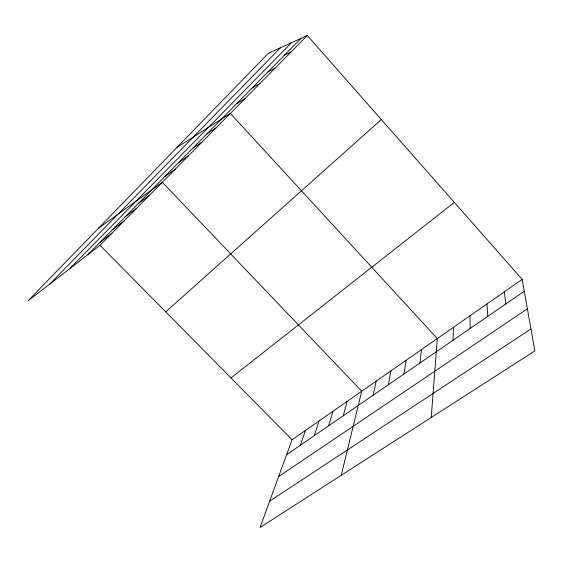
<?xml version="1.0" encoding="UTF-8"?>
<svg xmlns="http://www.w3.org/2000/svg" width="563" height="563" viewBox="0 0 563 563"><rect width="100%" height="100%" fill="white"/><g stroke="black" fill="none" stroke-linecap="round" stroke-linejoin="round"><path stroke-width="0.84" d="M453.025 340.256L453.475 327.286M431.244 417.479L437.296 338.56L230.351 113.416L176.958 147.422M419.935 363.015L421.49 349.581M403.974 373.994L406.043 360.341M388.386 384.719L390.94 370.869M373.149 395.198L376.168 381.165M341.22 475.32L361.728 391.229L162.327 182.271L98.356 228.388M343.268 415.754L347.174 401.37M328.616 425.832L332.937 411.293M314.302 435.685L319.017 420.99M300.297 445.312L305.399 430.484M522.168 279.41L292.07 439.773L260.043 527.482L534.85 350.911L522.168 279.41L307.314 35.518L268.417 53.218L28.15 300.705L100.031 245.32L307.314 35.518M49.84 283.991L280.487 47.728M70.051 268.417L291.472 42.725M87.877 254.68L300.959 38.411M165.733 311.846L381.327 119.539M230.985 377.921L454.313 202.384M100.024 242.357L111.917 233.286M112.459 229.732L124.085 220.977M125.197 216.804L136.535 208.373M138.245 203.56L149.279 195.474M164.917 176.493L175.29 169.146M178.541 162.658L188.563 155.712M286.609 454.728L524.266 291.254M192.511 148.484L202.159 141.953M278.629 476.572L527.376 308.798M269.635 501.204L530.958 328.961M206.825 133.952L216.086 127.857M236.58 103.754L244.975 98.616M252.041 88.06L259.972 83.437M267.911 71.951L275.349 67.877M284.209 55.406L291.127 51.909M100.031 245.32L292.07 439.773M504.364 291.817L505.778 303.971M486.995 303.921L487.755 316.364M470.035 315.744L470.175 328.461"/></g></svg>
